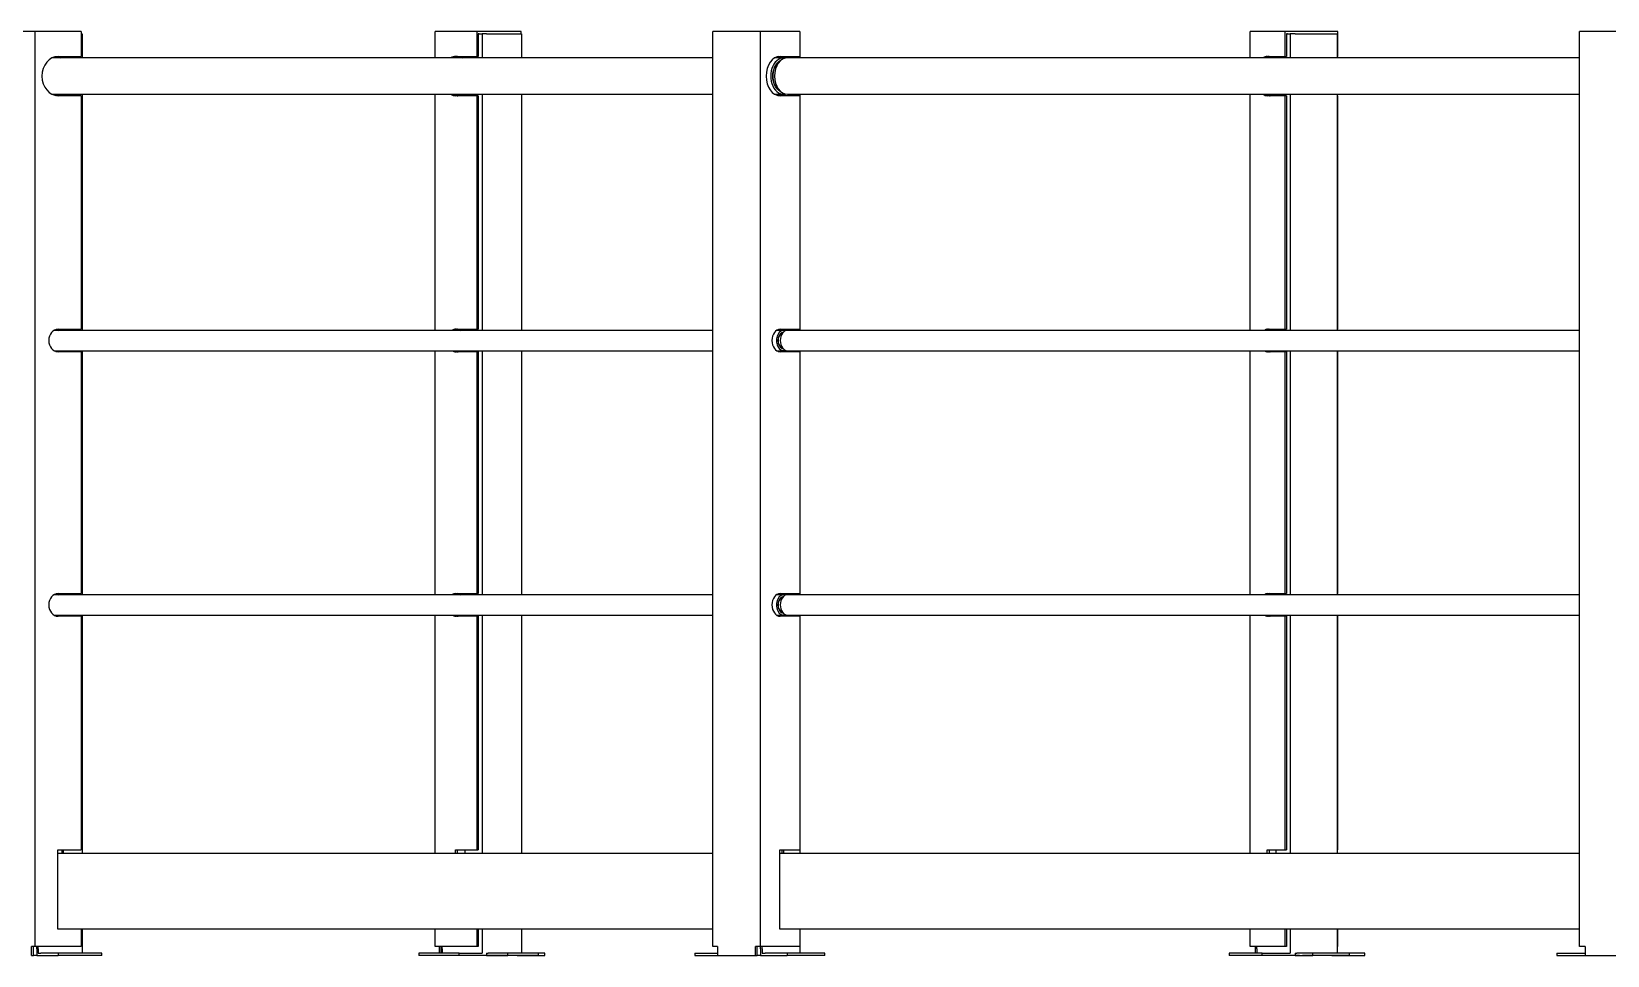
# Model space of a CAD drawing. Header units: millimetres. Extents: x 0 to 59400, y 0 to 42000.
# Drawn here: x 5334 to 7419, y 38547 to 39770 of the extents above; entities that cross this region are included whole.
import ezdxf

# ---------------------------------------------------------------- set-up
doc = ezdxf.new("R2010")
doc.units = ezdxf.units.MM
doc.header["$LTSCALE"] = 100
doc.layers.add('Visible', color=7, linetype='Continuous', lineweight=25)

msp = doc.modelspace()

# ---------------------------------------------------------------- linework, layer by layer
at = {"layer": 'Visible'}
for p, q in [((5338.53, 39770.38), (5288.33, 39770.38)), ((5399.12, 39770.38), (5338.53, 39770.38)), ((5338.53, 38559.38), (5338.53, 39770.38)), ((5399.12, 39770.38), (5399.12, 39737.38)), ((5399.12, 39767.38), (5400.48, 39767.38)), ((5400.48, 39767.38), (5400.48, 39735.53)), ((5922.77, 39770.38), (5867.43, 39770.38)), ((5867.43, 39735.53), (5867.43, 39770.38)), ((5981.47, 39770.38), (5922.77, 39770.38)), ((5922.77, 39770.38), (5922.77, 39737.38)), ((5924.73, 39767.38), (5924.73, 39737.38)), ((5926.03, 39767.38), (5924.73, 39767.38)), ((5926.03, 39767.38), (5929.82, 39767.38)), ((5929.82, 39767.38), (5929.82, 39735.53)), ((5935.69, 39767.38), (5929.82, 39767.38)), ((5935.69, 39767.38), (5976.13, 39767.38)), ((5976.13, 39767.38), (5982, 39767.38)), ((5981.47, 39767.38), (5981.47, 39770.38)), ((5982, 39767.38), (5982, 39735.53)), ((6298.01, 39770.38), (6234.85, 39770.38)), ((6234.85, 38559.38), (6234.85, 39770.38)), ((6350.02, 39770.38), (6298.01, 39770.38)), ((6298.01, 38559.38), (6298.01, 39770.38)), ((6350.02, 39770.38), (6350.02, 39737.38)), ((6350.02, 39767.38), (6350.07, 39767.38)), ((6350.07, 39767.38), (6350.07, 39735.53)), ((6991.74, 39770.38), (6946.17, 39770.38)), ((6946.17, 39735.53), (6946.17, 39770.38)), ((7062.05, 39770.38), (6991.74, 39770.38)), ((6991.74, 39770.38), (6991.74, 39737.38)), ((6994.09, 39767.38), (6994.09, 39737.38)), ((6995.65, 39767.38), (6994.09, 39767.38)), ((6995.65, 39767.38), (6998.77, 39767.38)), ((6998.77, 39767.38), (6998.77, 39735.53)), ((7005.8, 39767.38), (6998.77, 39767.38)), ((7005.8, 39767.38), (7054.23, 39767.38)), ((7054.23, 39767.38), (7061.26, 39767.38)), ((7061.26, 39767.38), (7061.26, 39735.53)), ((7062.05, 39737.38), (7062.05, 39770.38)), ((7455.81, 39770.38), (7381.89, 39770.38)), ((7381.89, 38559.38), (7381.89, 39770.38)), ((6234.85, 39735.53), (5360.83, 39735.53)), ((5371.15, 39735.53), (5368.49, 39737.38)), ((5368.83, 39737.38), (5399.12, 39737.38)), ((5370.16, 39737.38), (5372.82, 39735.53)), ((5895.1, 39737.38), (5922.77, 39737.38)), ((5902.13, 39737.38), (5904.56, 39735.53)), ((5922.77, 39737.38), (5924.73, 39737.38)), ((6328.8, 39735.53), (6317.15, 39735.53)), ((6320.37, 39728.06), (6320.84, 39728.53)), ((6324.22, 39735.53), (6322.11, 39737.24)), ((6324.01, 39737.38), (6350.02, 39737.38)), ((6324.04, 39737.38), (6326.33, 39735.53)), ((7381.89, 39735.53), (6333.75, 39735.53)), ((6968.96, 39737.38), (6991.74, 39737.38)), ((6975.96, 39737.38), (6977.96, 39735.53)), ((6991.74, 39737.38), (6994.09, 39737.38)), ((7061.26, 39737.38), (7062.05, 39737.38)), ((5360.83, 39687.23), (6234.85, 39687.23)), ((5399.12, 39685.38), (5368.83, 39685.38)), ((5399.12, 39685.38), (5399.12, 39376.38)), ((5400.48, 39687.23), (5400.48, 39374.83)), ((5867.43, 39374.83), (5867.43, 39687.23)), ((5922.77, 39685.38), (5895.1, 39685.38)), ((5922.77, 39685.38), (5922.77, 39376.38)), ((5924.73, 39685.38), (5922.77, 39685.38)), ((5924.73, 39685.38), (5924.73, 39376.38)), ((5929.82, 39687.23), (5929.82, 39374.83)), ((5982, 39687.23), (5982, 39374.83)), ((6317.15, 39687.23), (6328.8, 39687.23)), ((6320.37, 39694.7), (6320.84, 39694.23)), ((6350.02, 39685.38), (6324.01, 39685.38)), ((6333.75, 39687.23), (7381.89, 39687.23)), ((6350.02, 39685.38), (6350.02, 39376.38)), ((6350.07, 39687.23), (6350.07, 39374.83)), ((6946.17, 39374.83), (6946.17, 39687.23)), ((6991.74, 39685.38), (6968.96, 39685.38)), ((6991.74, 39685.38), (6991.74, 39376.38)), ((6994.09, 39685.38), (6991.74, 39685.38)), ((6994.09, 39685.38), (6994.09, 39376.38)), ((6998.77, 39687.23), (6998.77, 39374.83)), ((7061.26, 39687.23), (7061.26, 39374.83)), ((7062.05, 39685.38), (7061.26, 39685.38)), ((7062.05, 39376.38), (7062.05, 39685.38)), ((6234.85, 39374.83), (5363.32, 39374.83)), ((5368.27, 39374.83), (5366.44, 39376.1)), ((5367.79, 39376.33), (5369.94, 39374.83)), ((5368.83, 39376.38), (5399.12, 39376.38)), ((5895.1, 39376.38), (5922.77, 39376.38)), ((5899.89, 39376.38), (5901.93, 39374.83)), ((5922.77, 39376.38), (5924.73, 39376.38)), ((6328.8, 39374.83), (6319.28, 39374.83)), ((6321.75, 39374.83), (6320.73, 39375.65)), ((6322.21, 39376.16), (6323.86, 39374.83)), ((6324.01, 39376.38), (6350.02, 39376.38)), ((6325.2, 39370.56), (6326.15, 39371.31)), ((7381.89, 39374.83), (6333.75, 39374.83)), ((6968.96, 39376.38), (6991.74, 39376.38)), ((6974.12, 39376.38), (6975.8, 39374.83)), ((6991.74, 39376.38), (6994.09, 39376.38)), ((7061.26, 39376.38), (7062.05, 39376.38)), ((6325.2, 39352.2), (6326.15, 39351.45)), ((5363.32, 39347.93), (6234.85, 39347.93)), ((5399.12, 39346.38), (5368.83, 39346.38)), ((5399.12, 39346.38), (5399.12, 39026.38)), ((5400.48, 39347.93), (5400.48, 39024.83)), ((5867.43, 39024.83), (5867.43, 39347.93)), ((5922.77, 39346.38), (5895.1, 39346.38)), ((5922.77, 39346.38), (5922.77, 39026.38)), ((5924.73, 39346.38), (5922.77, 39346.38)), ((5924.73, 39346.38), (5924.73, 39026.38)), ((5929.82, 39347.93), (5929.82, 39024.83)), ((5982, 39347.93), (5982, 39024.83)), ((6319.28, 39347.93), (6328.8, 39347.93)), ((6350.02, 39346.38), (6324.01, 39346.38)), ((6333.75, 39347.93), (7381.89, 39347.93)), ((6350.02, 39346.38), (6350.02, 39026.38)), ((6350.07, 39347.93), (6350.07, 39024.83)), ((6946.17, 39024.83), (6946.17, 39347.93)), ((6991.74, 39346.38), (6968.96, 39346.38)), ((6991.74, 39346.38), (6991.74, 39026.38)), ((6994.09, 39346.38), (6991.74, 39346.38)), ((6994.09, 39346.38), (6994.09, 39026.38)), ((6998.77, 39347.93), (6998.77, 39024.83)), ((7061.26, 39347.93), (7061.26, 39024.83)), ((7062.05, 39346.38), (7061.26, 39346.38)), ((7062.05, 39026.38), (7062.05, 39346.38)), ((6234.85, 39024.83), (5363.32, 39024.83)), ((5368.27, 39024.83), (5366.44, 39026.1)), ((5367.79, 39026.33), (5369.94, 39024.83)), ((5368.83, 39026.38), (5399.12, 39026.38)), ((5895.1, 39026.38), (5922.77, 39026.38)), ((5899.89, 39026.38), (5901.93, 39024.83)), ((5922.77, 39026.38), (5924.73, 39026.38)), ((6328.8, 39024.83), (6319.28, 39024.83)), ((6321.75, 39024.83), (6320.73, 39025.65)), ((6322.21, 39026.16), (6323.86, 39024.83)), ((6324.01, 39026.38), (6350.02, 39026.38)), ((6325.2, 39020.56), (6326.15, 39021.31)), ((7381.89, 39024.83), (6333.75, 39024.83)), ((6968.96, 39026.38), (6991.74, 39026.38)), ((6974.12, 39026.38), (6975.8, 39024.83)), ((6991.74, 39026.38), (6994.09, 39026.38)), ((7061.26, 39026.38), (7062.05, 39026.38)), ((5363.32, 38997.93), (6234.85, 38997.93)), ((5399.12, 38996.38), (5368.83, 38996.38)), ((5399.12, 38996.38), (5399.12, 38687.38)), ((5400.48, 38997.93), (5400.48, 38682.38)), ((5867.43, 38682.38), (5867.43, 38997.93)), ((5922.77, 38996.38), (5895.1, 38996.38)), ((5922.77, 38996.38), (5922.77, 38687.38)), ((5924.73, 38996.38), (5922.77, 38996.38)), ((5924.73, 38996.38), (5924.73, 38687.38)), ((5929.82, 38997.93), (5929.82, 38682.38)), ((5982, 38997.93), (5982, 38682.38)), ((6319.28, 38997.93), (6328.8, 38997.93)), ((6350.02, 38996.38), (6324.01, 38996.38)), ((6325.2, 39002.2), (6326.15, 39001.45)), ((6333.75, 38997.93), (7381.89, 38997.93)), ((6350.02, 38996.38), (6350.02, 38687.38)), ((6350.07, 38997.93), (6350.07, 38682.38)), ((6946.17, 38682.38), (6946.17, 38997.93)), ((6991.74, 38996.38), (6968.96, 38996.38)), ((6991.74, 38996.38), (6991.74, 38687.38)), ((6994.09, 38996.38), (6991.74, 38996.38)), ((6994.09, 38996.38), (6994.09, 38687.38)), ((6998.77, 38997.93), (6998.77, 38682.38)), ((7061.26, 38997.93), (7061.26, 38682.38)), ((7062.05, 38996.38), (7061.26, 38996.38)), ((7062.05, 38687.38), (7062.05, 38996.38)), ((5368.41, 38582.38), (5368.41, 38687.38)), ((5368.41, 38687.38), (5399.12, 38687.38)), ((5373.91, 38682.38), (5373.91, 38687.38)), ((5375.58, 38687.38), (5375.58, 38682.38)), ((5894.72, 38682.38), (5894.72, 38687.38)), ((5894.72, 38687.38), (5922.77, 38687.38)), ((5896.68, 38687.38), (5896.68, 38682.38)), ((5907.08, 38687.38), (5907.08, 38682.38)), ((5922.77, 38687.38), (5924.73, 38687.38)), ((6323.66, 38582.38), (6323.66, 38687.38)), ((6323.66, 38687.38), (6350.02, 38687.38)), ((6326.59, 38682.38), (6326.59, 38687.38)), ((6328.7, 38687.38), (6328.7, 38682.38)), ((6968.64, 38682.38), (6968.64, 38687.38)), ((6968.64, 38687.38), (6991.74, 38687.38)), ((6970.99, 38687.38), (6970.99, 38682.38)), ((6980.04, 38687.38), (6980.04, 38682.38)), ((6991.74, 38687.38), (6994.09, 38687.38)), ((7061.26, 38687.38), (7062.05, 38687.38)), ((6234.85, 38682.38), (5368.41, 38682.38)), ((7381.89, 38682.38), (6323.66, 38682.38)), ((5369.35, 38582.38), (5368.41, 38582.38)), ((6234.85, 38582.38), (5369.35, 38582.38)), ((5399.12, 38582.38), (5399.12, 38559.38)), ((5400.48, 38582.38), (5400.48, 38550.38)), ((5867.43, 38559.38), (5867.43, 38582.38)), ((5922.77, 38582.38), (5922.77, 38559.38)), ((5924.73, 38582.38), (5924.73, 38559.38)), ((5929.82, 38582.38), (5929.82, 38550.38)), ((5982, 38582.38), (5982, 38550.39)), ((6324.46, 38582.38), (6323.66, 38582.38)), ((7381.89, 38582.38), (6324.46, 38582.38)), ((6350.02, 38582.38), (6350.02, 38559.38)), ((6350.07, 38582.38), (6350.07, 38550.38)), ((6946.17, 38559.38), (6946.17, 38582.38)), ((6991.74, 38582.38), (6991.74, 38559.38)), ((6994.09, 38582.38), (6994.09, 38559.38)), ((6998.77, 38582.38), (6998.77, 38550.38)), ((7061.26, 38582.38), (7061.26, 38550.39)), ((7062.05, 38559.38), (7062.05, 38582.38)), ((5338.53, 38559.38), (5333.51, 38559.38)), ((5333.51, 38547.38), (5333.51, 38559.38)), ((5336, 38547.38), (5336, 38559.38)), ((5346, 38559.38), (5338.53, 38559.38)), ((5340.71, 38556.38), (5340.71, 38559.38)), ((5342.39, 38556.38), (5342.39, 38559.38)), ((5399.12, 38559.38), (5346, 38559.38)), ((5874.26, 38559.38), (5867.43, 38559.38)), ((5873.3, 38550.38), (5873.3, 38559.38)), ((5922.77, 38559.38), (5874.26, 38559.38)), ((5875.58, 38550.38), (5875.58, 38559.38)), ((5876.76, 38556.38), (5876.76, 38559.38)), ((5924.73, 38559.38), (5922.77, 38559.38)), ((6241.17, 38559.38), (6234.85, 38559.38)), ((6241.17, 38559.38), (6241.17, 38547.38)), ((6298.01, 38559.38), (6291.69, 38559.38)), ((6291.69, 38547.38), (6291.69, 38559.38)), ((6293.83, 38547.38), (6293.83, 38559.38)), ((6293.91, 38547.38), (6293.91, 38559.38)), ((6304.42, 38559.38), (6298.01, 38559.38)), ((6298.09, 38556.38), (6298.09, 38559.38)), ((6300.2, 38556.38), (6300.2, 38559.38)), ((6350.02, 38559.38), (6304.42, 38559.38)), ((6951.79, 38559.38), (6946.17, 38559.38)), ((6991.74, 38559.38), (6951.79, 38559.38)), ((6953.2, 38550.38), (6953.2, 38559.38)), ((6955.07, 38556.38), (6955.07, 38559.38)), ((6994.09, 38559.38), (6991.74, 38559.38)), ((7061.26, 38559.38), (7062.05, 38559.38)), ((7389.28, 38559.38), (7381.89, 38559.38)), ((7389.28, 38559.38), (7389.28, 38547.38)), ((5333.51, 38547.38), (5336, 38547.38)), ((5340.71, 38547.38), (5336, 38547.38)), ((5340.71, 38556.38), (5340.71, 38547.38)), ((5340.71, 38547.38), (5345.73, 38547.38)), ((5342.39, 38556.38), (5342.39, 38550.38)), ((5342.39, 38550.38), (5345.73, 38550.38)), ((5368.6, 38550.38), (5345.73, 38550.38)), ((5345.73, 38547.38), (5368.6, 38547.38)), ((5426.7, 38550.38), (5368.6, 38550.38)), ((5368.6, 38550.38), (5368.6, 38547.38)), ((5426.7, 38547.38), (5368.6, 38547.38)), ((5426.17, 38550.39), (5400.48, 38550.39)), ((5426.17, 38550.38), (5426.17, 38550.39)), ((5426.7, 38547.38), (5426.7, 38550.38)), ((5899.17, 38550.38), (5846.11, 38550.38)), ((5846.11, 38550.38), (5846.11, 38547.38)), ((5899.17, 38547.38), (5846.11, 38547.38)), ((5876.76, 38556.38), (5876.76, 38550.38)), ((5899.17, 38550.38), (5929.82, 38550.38)), ((5899.17, 38547.38), (5899.17, 38550.38)), ((5935.69, 38547.38), (5899.17, 38547.38)), ((5935.69, 38550.39), (5935.69, 38547.39)), ((5935.69, 38550.39), (5937.97, 38550.39)), ((5935.69, 38547.39), (5935.69, 38547.38)), ((5935.69, 38547.39), (5937.97, 38547.39)), ((5973.85, 38547.38), (5935.69, 38547.38)), ((5963.74, 38550.39), (5937.97, 38550.39)), ((5937.97, 38547.39), (5963.74, 38547.39)), ((6004.18, 38550.39), (5963.74, 38550.39)), ((5963.74, 38547.39), (5963.74, 38550.39)), ((6004.18, 38547.39), (5963.74, 38547.39)), ((5973.85, 38547.39), (5973.85, 38547.38)), ((5976.13, 38547.38), (5973.85, 38547.38)), ((5976.13, 38547.39), (5976.13, 38547.38)), ((5976.13, 38547.38), (6012.65, 38547.38)), ((6004.18, 38547.39), (6004.18, 38550.39)), ((6012.65, 38550.38), (6004.18, 38550.38)), ((6012.65, 38547.38), (6012.65, 38550.38)), ((6211.08, 38550.38), (6239.85, 38550.38)), ((6211.08, 38550.38), (6211.08, 38547.38)), ((6211.08, 38547.38), (6239.85, 38547.38)), ((6239.85, 38550.38), (6241.17, 38550.38)), ((6239.85, 38547.38), (6241.17, 38547.38)), ((6241.17, 38547.38), (6291.69, 38547.38)), ((6291.69, 38547.38), (6293.83, 38547.38)), ((6293.91, 38547.38), (6293.83, 38547.38)), ((6298.09, 38547.38), (6293.91, 38547.38)), ((6298.09, 38556.38), (6298.09, 38547.38)), ((6298.09, 38547.38), (6304.41, 38547.38)), ((6300.2, 38556.38), (6300.2, 38550.38)), ((6300.2, 38550.38), (6304.41, 38550.38)), ((6333.18, 38550.38), (6304.41, 38550.38)), ((6304.41, 38547.38), (6333.18, 38547.38)), ((6383.05, 38550.38), (6333.18, 38550.38)), ((6333.18, 38550.38), (6333.18, 38547.38)), ((6383.05, 38547.38), (6333.18, 38547.38)), ((6370.12, 38550.39), (6350.07, 38550.39)), ((6370.12, 38550.38), (6370.12, 38550.39)), ((6383.05, 38547.38), (6383.05, 38550.38)), ((6962.06, 38550.38), (6918.35, 38550.38)), ((6918.35, 38550.38), (6918.35, 38547.38)), ((6962.06, 38547.38), (6918.35, 38547.38)), ((6955.07, 38556.38), (6955.07, 38550.38)), ((6962.06, 38550.38), (6998.77, 38550.38)), ((6962.06, 38547.38), (6962.06, 38550.38)), ((7005.8, 38547.38), (6962.06, 38547.38)), ((7005.8, 38550.39), (7005.8, 38547.39)), ((7005.8, 38550.39), (7007.68, 38550.39)), ((7005.8, 38547.39), (7005.8, 38547.38)), ((7005.8, 38547.39), (7007.68, 38547.39)), ((7011.31, 38547.38), (7005.8, 38547.38)), ((7028.9, 38550.39), (7007.68, 38550.39)), ((7007.68, 38547.39), (7028.9, 38547.39)), ((7011.31, 38547.39), (7011.31, 38547.38)), ((7015.21, 38547.39), (7015.21, 38547.38)), ((7052.36, 38547.38), (7015.21, 38547.38)), ((7077.33, 38550.39), (7028.9, 38550.39)), ((7028.9, 38547.39), (7028.9, 38550.39)), ((7077.33, 38547.39), (7028.9, 38547.39)), ((7052.36, 38547.39), (7052.36, 38547.38)), ((7054.23, 38547.38), (7052.36, 38547.38)), ((7054.23, 38547.39), (7054.23, 38547.38)), ((7054.23, 38547.38), (7097.98, 38547.38)), ((7077.33, 38547.39), (7077.33, 38550.39)), ((7097.98, 38550.38), (7077.33, 38550.38)), ((7097.98, 38547.38), (7097.98, 38550.38)), ((7351.96, 38550.38), (7385.63, 38550.38)), ((7351.96, 38550.38), (7351.96, 38547.38)), ((7351.96, 38547.38), (7385.63, 38547.38)), ((7385.63, 38550.38), (7389.28, 38550.38)), ((7385.63, 38547.38), (7389.28, 38547.38)), ((7389.28, 38547.38), (7448.42, 38547.38))]:
    msp.add_line(p, q, dxfattribs=at)
for centre, major_axis, ratio, start_param, end_param in [((5368.83, 39711.38), (0, -26), 0.8299785, 3.1415927, 6.2831853), ((5895.1, 39711.38), (0, 26), 0.7580625, 0, 0.3795103), ((5897.06, 39711.38), (0, 26), 0.7580625, 0, 0.3795103), ((6324.01, 39711.38), (0, -26), 0.7124914, 3.1415927, 6.2831853), ((6328.8, 39711.38), (0, -24.15), 0.7079878, 2.996391, 6.428387), ((6328.8, 39711.38), (0, 20.9), 0.7079878, 0.3396339, 2.8019587), ((6328.8, 39711.38), (0, -20.5), 0.7076816, 3.7616527, 5.6631253), ((6333.75, 39711.38), (0, -24.15), 0.7073753, 3.1415927, 6.2831853), ((6968.96, 39711.38), (0, 26), 0.6243589, 0, 0.3795103), ((6971.3, 39711.38), (0, 26), 0.6243589, 0, 0.3795103), ((5362.71, 39711.38), (0, -26), 0.8299785, 0.1423355, 0.3795103), ((5364.38, 39711.38), (0, -26), 0.8299785, 0.1032661, 0.3795103), ((5895.1, 39711.38), (0, -26), 0.7580625, 5.903675, 6.2831853), ((5897.06, 39711.38), (0, -26), 0.7580625, 5.903675, 6.2831853), ((5898.8, 39711.38), (0, -26), 0.7580625, 5.903675, 6.2335306), ((5896.85, 39711.38), (0, -26), 0.7580625, 0.005372, 0.3795103), ((6316.97, 39711.38), (0, -26), 0.7124914, 0.1911351, 0.3795103), ((6319.08, 39711.38), (0, -26), 0.7124914, 0.1335531, 0.3795103), ((6968.96, 39711.38), (0, -26), 0.6243589, 5.903675, 6.2831853), ((6971.3, 39711.38), (0, -26), 0.6243589, 5.903675, 6.2831853), ((6971.61, 39711.38), (0, -26), 0.6243589, 5.903675, 6.6626956), ((6973.96, 39711.38), (0, -26), 0.6243589, 5.903675, 6.2109434), ((5368.83, 39361.38), (0, -15), 0.8299785, 3.1415927, 6.2831853), ((5895.1, 39361.38), (0, 15), 0.7580625, 0, 0.4586146), ((5897.06, 39361.38), (0, 15), 0.7580625, 0, 0.4586146), ((6324.01, 39361.38), (0, -15), 0.7124914, 3.1415927, 6.2831853), ((6328.8, 39361.38), (0, -13.45), 0.7079878, 2.8787774, 6.5460005), ((6328.8, 39361.38), (0, 10.8), 0.7079878, 0.249519, 2.8920736), ((6333.75, 39361.38), (0, -13.45), 0.7073753, 3.1415927, 6.2831853), ((6968.96, 39361.38), (0, 15), 0.6243589, 0, 0.4586146), ((6971.3, 39361.38), (0, 15), 0.6243589, 0, 0.4586146), ((6328.8, 39361.38), (0, -10.5), 0.7076816, 3.647637, 5.7771409), ((5362.71, 39361.38), (0, -15), 0.8299785, 0.2484302, 0.4586146), ((5364.38, 39361.38), (0, -15), 0.8299785, 0.1796413, 0.4586146), ((5895.1, 39361.38), (0, -15), 0.7580625, 5.8245707, 6.2831853), ((5897.06, 39361.38), (0, -15), 0.7580625, 5.8245707, 6.2831853), ((5898.8, 39361.38), (0, -15), 0.7580625, 5.8245707, 6.1970461), ((5896.85, 39361.38), (0, -15), 0.7580625, 0.0093116, 0.4586146), ((6316.97, 39361.38), (0, -15), 0.7124914, 0.3355486, 0.4586146), ((6319.08, 39361.38), (0, -15), 0.7124914, 0.2329044, 0.4586146), ((6968.96, 39361.38), (0, -15), 0.6243589, 5.8245707, 6.2831853), ((6971.3, 39361.38), (0, -15), 0.6243589, 5.8245707, 6.2831853), ((6971.61, 39361.38), (0, -15), 0.6243589, 5.8245707, 6.7417999), ((6973.96, 39361.38), (0, -15), 0.6243589, 5.8245707, 6.1577462), ((5368.83, 39011.38), (0, -15), 0.8299785, 3.1415927, 6.2831853), ((5895.1, 39011.38), (0, 15), 0.7580625, 0, 0.4586146), ((5897.06, 39011.38), (0, 15), 0.7580625, 0, 0.4586146), ((6324.01, 39011.38), (0, -15), 0.7124914, 3.1415927, 6.2831853), ((6328.8, 39011.38), (0, -13.45), 0.7079878, 2.8787774, 6.5460005), ((6328.8, 39011.38), (0, 10.8), 0.7079878, 0.249519, 2.8920736), ((6328.8, 39011.38), (0, 10.5), 0.7076816, 0.5060444, 2.6355483), ((6333.75, 39011.38), (0, -13.45), 0.7073753, 3.1415927, 6.2831853), ((6968.96, 39011.38), (0, 15), 0.6243589, 0, 0.4586146), ((6971.3, 39011.38), (0, 15), 0.6243589, 0, 0.4586146), ((5362.71, 39011.38), (0, -15), 0.8299785, 0.2484302, 0.4586146), ((5364.38, 39011.38), (0, -15), 0.8299785, 0.1796413, 0.4586146), ((5895.1, 39011.38), (0, -15), 0.7580625, 5.8245707, 6.2831853), ((5897.06, 39011.38), (0, -15), 0.7580625, 5.8245707, 6.2831853), ((5898.8, 39011.38), (0, -15), 0.7580625, 5.8245707, 6.1970461), ((5896.85, 39011.38), (0, -15), 0.7580625, 0.0093116, 0.4586146), ((6316.97, 39011.38), (0, -15), 0.7124914, 0.3355486, 0.4586146), ((6319.08, 39011.38), (0, -15), 0.7124914, 0.2329044, 0.4586146), ((6968.96, 39011.38), (0, -15), 0.6243589, 5.8245707, 6.2831853), ((6971.3, 39011.38), (0, -15), 0.6243589, 5.8245707, 6.2831853), ((6971.61, 39011.38), (0, -15), 0.6243589, 5.8245707, 6.7417999), ((6973.96, 39011.38), (0, -15), 0.6243589, 5.8245707, 6.1577462)]:
    msp.add_ellipse(centre, major_axis=major_axis, ratio=ratio, start_param=start_param, end_param=end_param, dxfattribs=at)
for points in [[(6323.56, 39730.77), (6322.58, 39730.12), (6321.67, 39729.37), (6320.84, 39728.53)], [(6320.84, 39694.23), (6321.67, 39693.39), (6322.58, 39692.64), (6323.56, 39691.99)]]:
    msp.add_open_spline(points, degree=3, dxfattribs=at)
for points, knots in [([(6328.56, 39372.65), (6328.37, 39372.58), (6328.19, 39372.51), (6327.34, 39372.13), (6326.72, 39371.75), (6326.15, 39371.31)], [4.96297538, 4.96297538, 4.96297538, 4.96297538, 5.01601562, 5.01601562, 5.21843338, 5.21843338, 5.21843338, 5.21843338]), ([(6326.15, 39351.45), (6326.72, 39351.01), (6327.34, 39350.62), (6328.19, 39350.25), (6328.37, 39350.18), (6328.56, 39350.11)], [1.06475193, 1.06475193, 1.06475193, 1.06475193, 1.26716969, 1.26716969, 1.32020993, 1.32020993, 1.32020993, 1.32020993]), ([(6326.15, 39021.31), (6326.72, 39021.75), (6327.34, 39022.13), (6328.19, 39022.51), (6328.37, 39022.58), (6328.56, 39022.65)], [2.63554826, 2.63554826, 2.63554826, 2.63554826, 2.83796602, 2.83796602, 2.89100625, 2.89100625, 2.89100625, 2.89100625]), ([(6328.56, 39000.11), (6328.37, 39000.18), (6328.19, 39000.25), (6327.34, 39000.62), (6326.72, 39001.01), (6326.15, 39001.45)], [6.53377171, 6.53377171, 6.53377171, 6.53377171, 6.58681194, 6.58681194, 6.7892297, 6.7892297, 6.7892297, 6.7892297])]:
    msp.add_open_spline(points, degree=3, knots=knots, dxfattribs=at)

doc.saveas('drawing.dxf')
